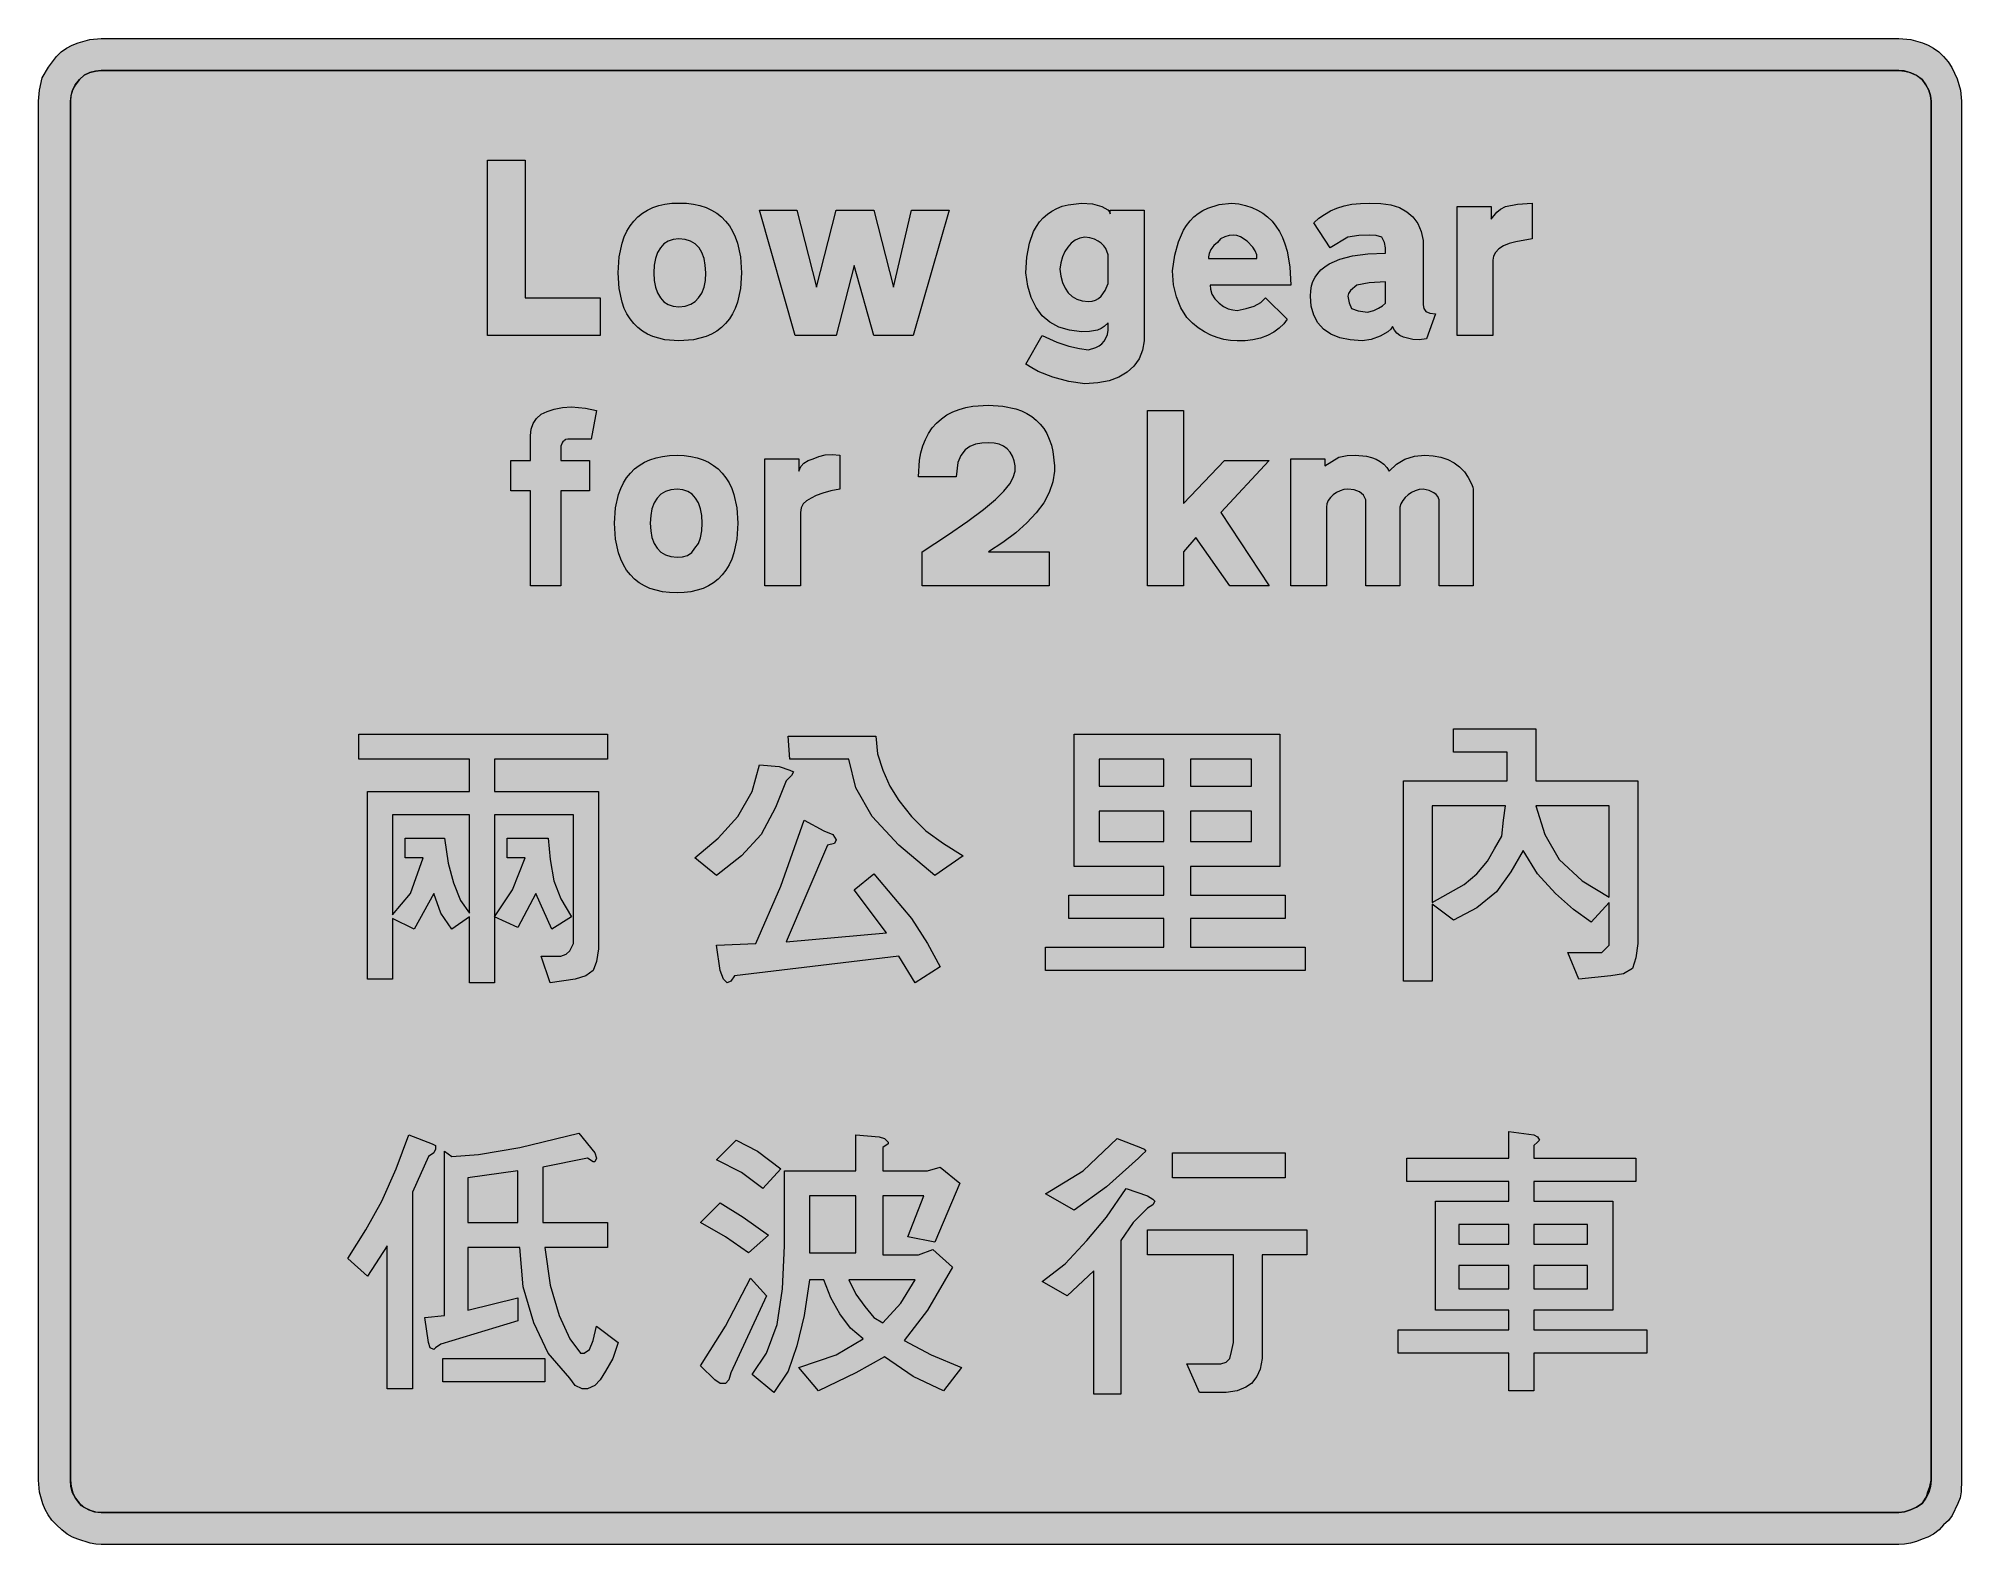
# Model space of a CAD drawing. Header units: metres. Extents: x 123 to 445, y 10 to 263.
import ezdxf

# ---------------------------------------------------------------- set-up
doc = ezdxf.new("R2010")
doc.units = ezdxf.units.M
doc.layers.add('FILL_BLACK_000000', color=7, linetype='Continuous', true_color=0x000000)
doc.layers.add('FILL_WHITE_FFFFFF', color=7, linetype='Continuous', true_color=0xffffff)

msp = doc.modelspace()

# ---------------------------------------------------------------- hatches: boundary and pattern name
at = {"layer": 'FILL_BLACK_000000', "true_color": 0x000000}
h = msp.add_hatch(color=7, dxfattribs=at)
h.dxf.hatch_style = 1
h.paths.add_polyline_path([(131.39, 10.72), (129.33, 11.4), (128.43, 11.73), (127.53, 12.26), (126.63, 12.96), (125.73, 13.8), (125, 14.61), (124.38, 15.48), (123.86, 16.38), (123.44, 17.32), (122.9, 19.28), (122.73, 21.3), (122.73, 252.6), (122.92, 254.44), (123.33, 256.5), (124.42, 258.3), (125.73, 260.1), (126.56, 260.83), (127.45, 261.45), (128.39, 261.97), (129.37, 262.39), (131.34, 262.93), (133.23, 263.1), (434.73, 263.1), (436.75, 262.93), (438.71, 262.39), (439.65, 261.97), (440.55, 261.45), (441.42, 260.83), (442.23, 260.1), (442.96, 259.19), (443.58, 258.25), (444.52, 256.35), (445.06, 254.45), (445.23, 252.6), (445.23, 21.3), (445.16, 19.35), (444.98, 18.35), (444.63, 17.4), (443.66, 15.37), (443.03, 14.53), (442.23, 13.8), (441.46, 12.96), (440.54, 12.26), (439.57, 11.73), (438.63, 11.4), (437.68, 11.01), (436.68, 10.72), (435.68, 10.56), (434.73, 10.5), (133.23, 10.5), (132.33, 10.56), (131.39, 10.72)])
h.paths.add_polyline_path([(435.68, 16.01), (436.68, 16.31), (437.68, 16.79), (438.63, 17.4), (439.19, 18.3), (439.43, 18.75), (439.53, 19.2), (439.94, 20.25), (440.13, 21.3), (440.13, 252.6), (440.02, 253.5), (439.72, 254.4), (439.24, 255.3), (438.63, 256.2), (437.69, 256.91), (436.53, 257.4), (435.63, 257.66), (434.73, 257.7), (133.23, 257.7), (132.29, 257.63), (131.32, 257.4), (130.4, 256.94), (129.63, 256.2), (128.92, 255.3), (128.43, 254.4), (128.17, 253.5), (128.13, 252.6), (128.13, 21.3), (128.23, 20.21), (128.51, 19.19), (128.95, 18.27), (129.56, 17.47), (130.3, 16.82), (131.17, 16.32), (132.15, 16.01), (133.23, 15.9), (434.73, 15.9), (435.68, 16.01)], flags=16)
h = msp.add_hatch(color=7, dxfattribs=at)
h.dxf.hatch_style = 1
h.paths.add_polyline_path([(204.33, 219.6), (216.93, 219.6), (216.93, 213.3), (198.03, 213.3), (198.03, 242.7), (204.33, 242.7), (204.33, 219.6)])
h = msp.add_hatch(color=7, dxfattribs=at)
h.dxf.hatch_style = 1
h.paths.add_polyline_path([(239.96, 218.85), (239.58, 217.83), (239.13, 216.9), (238.59, 216.05), (237.97, 215.29), (237.27, 214.61), (236.48, 214.03), (235.62, 213.53), (234.68, 213.13), (233.66, 212.81), (232.56, 212.58), (230.13, 212.4), (227.8, 212.58), (226.74, 212.81), (225.75, 213.13), (224.84, 213.53), (224, 214.03), (223.24, 214.61), (222.56, 215.29), (221.95, 216.05), (221.42, 216.9), (220.97, 217.83), (220.6, 218.85), (220.1, 221.16), (219.93, 223.8), (220.1, 226.46), (220.6, 228.79), (220.97, 229.84), (221.42, 230.8), (221.95, 231.67), (222.56, 232.46), (223.24, 233.16), (224, 233.78), (224.84, 234.3), (225.75, 234.73), (226.74, 235.06), (227.8, 235.3), (228.93, 235.45), (230.13, 235.5), (231.39, 235.45), (232.56, 235.3), (233.66, 235.06), (234.68, 234.73), (235.62, 234.3), (236.48, 233.78), (237.27, 233.16), (237.97, 232.46), (238.59, 231.67), (239.13, 230.8), (239.58, 229.84), (239.96, 228.79), (240.46, 226.46), (240.63, 223.8), (240.46, 221.16), (239.96, 218.85)])
h.paths.add_polyline_path([(234.35, 226.21), (234, 227.19), (233.51, 228), (232.87, 228.65), (232.1, 229.12), (231.18, 229.4), (230.13, 229.5), (229.17, 229.4), (228.33, 229.12), (227.61, 228.65), (227.02, 228), (226.55, 227.19), (226.21, 226.21), (226, 225.08), (225.93, 223.8), (226, 222.52), (226.21, 221.39), (226.55, 220.41), (227.02, 219.6), (227.61, 218.95), (228.33, 218.48), (229.17, 218.2), (230.13, 218.1), (231.19, 218.21), (232.12, 218.51), (232.87, 218.99), (233.43, 219.6), (234, 220.38), (234.37, 221.36), (234.57, 222.51), (234.63, 223.8), (234.56, 225.08), (234.35, 226.21)], flags=16)
h = msp.add_hatch(color=7, dxfattribs=at)
h.dxf.hatch_style = 1
h.paths.add_polyline_path([(307.3, 209.38), (306.45, 208.14), (305.32, 207.11), (303.92, 206.29), (302.27, 205.69), (300.37, 205.32), (298.23, 205.2), (295.5, 205.59), (292.83, 206.29), (290.38, 207.27), (289.3, 207.85), (288.33, 208.5), (291.03, 213.3), (293.51, 212.17), (295.53, 211.5), (297.29, 211.09), (298.83, 210.9), (300.06, 211.25), (300.59, 211.52), (301.04, 211.87), (301.43, 212.31), (301.74, 212.84), (301.98, 213.47), (302.13, 214.2), (302.13, 215.4), (301.46, 214.8), (300.95, 214.47), (300.33, 214.2), (298.98, 213.94), (297.63, 213.9), (295.62, 214.15), (293.86, 214.69), (292.34, 215.5), (291.07, 216.6), (290.03, 217.98), (289.23, 219.64), (288.67, 221.58), (288.33, 223.8), (288.47, 226.44), (288.9, 228.75), (289.61, 230.72), (290.08, 231.58), (290.62, 232.35), (291.23, 233.04), (291.92, 233.64), (292.68, 234.16), (293.52, 234.6), (294.43, 234.95), (295.42, 235.22), (297.63, 235.5), (299.52, 235.35), (301.04, 234.94), (302.06, 234.36), (302.33, 234.04), (302.43, 233.7), (302.43, 234.3), (308.13, 234.3), (308.13, 212.4), (307.86, 210.8), (307.3, 209.38)])
h.paths.add_polyline_path([(301.4, 228.33), (300.97, 228.75), (300.44, 229.11), (299.81, 229.42), (299.07, 229.65), (298.23, 229.8), (297.37, 229.6), (296.6, 229.25), (295.93, 228.75), (295.34, 228.11), (294.86, 227.35), (294.48, 226.47), (294.2, 225.48), (294.03, 224.4), (294.2, 223.22), (294.48, 222.16), (294.89, 221.24), (295.42, 220.46), (296.07, 219.84), (296.86, 219.38), (297.77, 219.1), (298.83, 219), (299.45, 219.06), (299.99, 219.22), (300.48, 219.51), (300.93, 219.9), (301.64, 220.84), (302.13, 222), (302.13, 226.8), (301.73, 227.86), (301.4, 228.33)], flags=16)
h = msp.add_hatch(color=7, dxfattribs=at)
h.dxf.hatch_style = 1
h.paths.add_polyline_path([(319.27, 221.06), (319.53, 220.2), (320.02, 219.45), (320.73, 218.7), (321.45, 218.13), (322.23, 217.76), (323.01, 217.56), (323.73, 217.5), (325.24, 217.79), (326.58, 218.21), (327.7, 218.81), (328.53, 219.6), (332.13, 216), (331.57, 215.23), (330.82, 214.51), (329.89, 213.86), (328.83, 213.3), (327.65, 212.85), (326.39, 212.54), (325.08, 212.38), (323.73, 212.4), (322.61, 212.46), (321.49, 212.63), (320.39, 212.92), (319.31, 213.34), (318.25, 213.88), (317.23, 214.55), (316.26, 215.36), (315.33, 216.3), (314.32, 217.94), (313.57, 219.75), (313.09, 221.78), (312.93, 224.1), (313.28, 226.73), (313.89, 229), (314.74, 230.92), (315.27, 231.75), (315.85, 232.5), (316.51, 233.16), (317.22, 233.74), (318, 234.23), (318.84, 234.65), (320.71, 235.23), (322.83, 235.5), (324.03, 235.34), (325.15, 235.09), (326.19, 234.75), (327.16, 234.31), (328.05, 233.79), (328.86, 233.16), (329.6, 232.45), (330.26, 231.64), (330.84, 230.73), (331.34, 229.73), (331.76, 228.63), (332.11, 227.44), (332.58, 224.77), (332.73, 221.7), (319.23, 221.7), (319.27, 221.06)])
h.paths.add_polyline_path([(327.03, 226.8), (326.75, 227.46), (326.38, 228.07), (325.42, 229.12), (324.29, 229.84), (323.7, 230.03), (323.13, 230.1), (322.41, 230.04), (321.67, 229.84), (320.98, 229.47), (320.43, 228.9), (319.82, 228.36), (319.34, 227.7), (319.04, 227.04), (318.93, 226.5), (318.93, 226.2), (327.03, 226.2), (327.03, 226.8)], flags=16)
h = msp.add_hatch(color=7, dxfattribs=at)
h.dxf.hatch_style = 1
h.paths.add_polyline_path([(354.29, 212.58), (353.24, 212.62), (351.63, 213), (351.01, 213.28), (350.51, 213.67), (350.11, 214.18), (349.83, 214.8), (349.51, 214.35), (349.03, 213.92), (347.73, 213.15), (346.2, 212.61), (344.73, 212.4), (342.72, 212.53), (340.97, 212.9), (339.47, 213.51), (338.24, 214.35), (337.28, 215.42), (336.59, 216.7), (336.17, 218.2), (336.03, 219.9), (336.08, 220.77), (336.23, 221.59), (336.47, 222.35), (336.82, 223.05), (337.26, 223.7), (337.8, 224.29), (338.44, 224.82), (339.18, 225.3), (340.95, 226.09), (343.12, 226.65), (345.68, 226.99), (348.63, 227.1), (348.63, 228), (348.44, 228.9), (348.03, 229.8), (347.09, 230.06), (345.93, 230.1), (344.13, 230.06), (342.33, 229.8), (339.33, 228), (336.63, 232.2), (337.46, 232.94), (338.38, 233.6), (339.39, 234.17), (340.49, 234.64), (341.7, 235.01), (343, 235.28), (344.41, 235.44), (345.93, 235.5), (347.84, 235.43), (349.53, 235.2), (350.99, 234.74), (352.23, 234), (353.24, 233.17), (354.03, 232.05), (354.59, 230.71), (354.93, 229.2), (354.93, 218.4), (355.05, 217.79), (355.42, 217.31), (356.07, 217.01), (357.03, 216.9), (355.53, 212.7), (354.29, 212.58)])
h.paths.add_polyline_path([(342.93, 217.8), (344.06, 217.39), (345.63, 217.2), (346.65, 217.48), (347.47, 217.84), (348.12, 218.25), (348.63, 218.7), (348.63, 222.3), (345.89, 222.11), (343.83, 221.7), (342.74, 220.8), (342.44, 220.35), (342.33, 219.9), (342.52, 218.74), (342.93, 217.8)], flags=16)
h = msp.add_hatch(color=7, dxfattribs=at)
h.dxf.hatch_style = 1
h.paths.add_polyline_path([(360.63, 234.9), (366.33, 234.9), (366.33, 232.8), (367.31, 233.96), (367.93, 234.45), (368.73, 234.9), (370.76, 235.31), (373.23, 235.5), (373.23, 229.5), (370.49, 229.01), (369.39, 228.7), (368.43, 228.3), (367.64, 227.8), (367.08, 227.21), (366.74, 226.57), (366.63, 225.9), (366.63, 213.3), (360.63, 213.3), (360.63, 234.9)])
h = msp.add_hatch(color=7, dxfattribs=at)
h.dxf.hatch_style = 1
h.paths.add_polyline_path([(262.83, 213.3), (259.53, 225), (256.53, 213.3), (249.63, 213.3), (243.63, 234.3), (249.93, 234.3), (253.23, 221.4), (256.53, 234.3), (259.53, 234.3), (262.83, 234.3), (266.13, 221.4), (269.13, 234.3), (275.43, 234.3), (269.43, 213.3), (262.83, 213.3)])
h = msp.add_hatch(color=7, dxfattribs=at)
h.dxf.hatch_style = 1
h.paths.add_polyline_path([(205.23, 171.3), (205.23, 187.2), (201.93, 187.2), (201.93, 192.3), (205.23, 192.3), (205.23, 196.5), (205.34, 197.57), (205.68, 198.52), (206.24, 199.37), (207.03, 200.1), (208.04, 200.54), (209.24, 200.92), (210.62, 201.2), (212.13, 201.3), (214.46, 201.11), (216.33, 200.7), (215.43, 195.9), (213.33, 195.9), (211.53, 195.9), (211.12, 195.86), (210.98, 195.77), (210.93, 195.6), (210.75, 195.54), (210.63, 195.37), (210.33, 194.7), (210.33, 192.3), (215.13, 192.3), (215.13, 187.2), (210.33, 187.2), (210.33, 171.3), (205.23, 171.3)])
h = msp.add_hatch(color=7, dxfattribs=at)
h.dxf.hatch_style = 1
h.paths.add_polyline_path([(292.23, 177), (292.23, 171.3), (270.93, 171.3), (270.93, 177), (275.19, 179.79), (278.6, 182.15), (281.24, 184.12), (283.23, 185.77), (284.65, 187.18), (285.61, 188.39), (286.2, 189.48), (286.53, 190.5), (286.53, 191.4), (286.36, 192.26), (286.08, 193.02), (285.69, 193.69), (285.18, 194.25), (284.56, 194.7), (283.83, 195.03), (282.99, 195.23), (282.03, 195.3), (280.91, 195.24), (279.86, 195.04), (278.91, 194.67), (278.13, 194.1), (277.42, 193.16), (276.93, 192), (276.63, 189.6), (270.33, 189.6), (270.5, 192.36), (270.73, 193.61), (271.04, 194.77), (271.46, 195.86), (271.98, 196.86), (272.6, 197.77), (273.33, 198.6), (274.16, 199.33), (275.07, 199.95), (276.06, 200.47), (277.12, 200.89), (278.25, 201.2), (279.45, 201.43), (282.03, 201.6), (284.48, 201.44), (286.63, 200.98), (287.6, 200.62), (288.5, 200.19), (289.31, 199.68), (290.06, 199.09), (290.72, 198.41), (291.31, 197.66), (291.81, 196.82), (292.24, 195.9), (292.59, 194.9), (292.85, 193.82), (293.13, 191.4), (293.13, 190.8), (293.13, 190.5), (292.85, 188.71), (292.24, 186.96), (291.31, 185.23), (290.06, 183.52), (288.5, 181.85), (286.63, 180.21), (284.48, 178.59), (282.03, 177), (292.23, 177)])
h = msp.add_hatch(color=7, dxfattribs=at)
h.dxf.hatch_style = 1
h.paths.add_polyline_path([(308.73, 200.7), (314.73, 200.7), (314.73, 185.1), (321.63, 192.3), (329.13, 192.3), (321.03, 183.6), (329.13, 171.3), (322.53, 171.3), (316.83, 179.4), (314.73, 177), (314.73, 171.3), (308.73, 171.3), (308.73, 200.7)])
h = msp.add_hatch(color=7, dxfattribs=at)
h.dxf.hatch_style = 1
h.paths.add_polyline_path([(239.36, 176.81), (238.99, 175.76), (238.54, 174.8), (238.01, 173.93), (237.41, 173.14), (236.72, 172.44), (235.96, 171.82), (235.12, 171.3), (234.21, 170.87), (233.22, 170.54), (232.16, 170.3), (231.03, 170.15), (229.83, 170.1), (228.57, 170.15), (227.4, 170.3), (226.3, 170.54), (225.28, 170.87), (224.34, 171.3), (223.48, 171.82), (222.69, 172.44), (221.99, 173.14), (221.37, 173.93), (220.83, 174.8), (220.38, 175.76), (220, 176.81), (219.5, 179.14), (219.33, 181.8), (219.5, 184.36), (220, 186.62), (220.38, 187.63), (220.83, 188.57), (221.37, 189.43), (221.99, 190.2), (222.69, 190.89), (223.48, 191.49), (224.34, 192.01), (225.28, 192.43), (226.3, 192.76), (227.4, 193.01), (228.57, 193.15), (229.83, 193.2), (231.03, 193.15), (232.16, 193.01), (233.22, 192.76), (234.21, 192.43), (235.12, 192.01), (235.96, 191.49), (236.72, 190.89), (237.41, 190.2), (238.01, 189.43), (238.54, 188.57), (238.99, 187.63), (239.36, 186.62), (239.86, 184.36), (240.03, 181.8), (239.86, 179.14), (239.36, 176.81)])
h.paths.add_polyline_path([(233.75, 184.21), (233.41, 185.19), (232.94, 186), (232.35, 186.65), (231.63, 187.12), (230.79, 187.4), (229.83, 187.5), (228.78, 187.4), (227.86, 187.12), (227.09, 186.65), (226.46, 186), (225.96, 185.19), (225.61, 184.21), (225.4, 183.08), (225.33, 181.8), (225.4, 180.52), (225.61, 179.39), (225.96, 178.41), (226.46, 177.6), (227.09, 176.95), (227.86, 176.48), (228.78, 176.2), (229.83, 176.1), (230.72, 176.17), (231.55, 176.4), (232.28, 176.86), (232.83, 177.6), (233.4, 178.38), (233.77, 179.36), (233.97, 180.51), (234.03, 181.8), (233.96, 183.08), (233.75, 184.21)], flags=16)
h = msp.add_hatch(color=7, dxfattribs=at)
h.dxf.hatch_style = 1
h.paths.add_polyline_path([(244.53, 192.6), (250.23, 192.6), (250.23, 190.5), (250.56, 191.29), (251.09, 191.89), (251.79, 192.31), (252.63, 192.6), (253.59, 192.99), (254.66, 193.24), (255.84, 193.32), (257.13, 193.2), (257.13, 187.5), (255.62, 187.22), (254.28, 186.86), (253.16, 186.45), (252.33, 186), (251.54, 185.54), (250.98, 185.02), (250.64, 184.4), (250.53, 183.6), (250.53, 171.3), (244.53, 171.3), (244.53, 192.6)])
h = msp.add_hatch(color=7, dxfattribs=at)
h.dxf.hatch_style = 1
h.paths.add_polyline_path([(354.26, 187.43), (353.6, 187.24), (352.98, 186.95), (352.42, 186.56), (351.92, 186.11), (351.51, 185.6), (351.21, 185.06), (351.03, 184.5), (351.03, 171.3), (345.33, 171.3), (345.33, 185.7), (344.95, 186.49), (344.28, 187.05), (343.39, 187.39), (342.33, 187.5), (341.66, 187.43), (341.01, 187.24), (340.4, 186.95), (339.86, 186.56), (339.39, 186.11), (339.04, 185.6), (338.81, 185.06), (338.73, 184.5), (338.73, 171.3), (332.73, 171.3), (332.73, 192.6), (338.43, 192.6), (338.43, 191.4), (340.83, 192.9), (342.18, 193.16), (343.53, 193.2), (345.43, 193.03), (346.28, 192.82), (347.06, 192.52), (347.74, 192.15), (348.34, 191.68), (348.84, 191.13), (349.23, 190.5), (350.46, 191.68), (351.89, 192.52), (353.49, 193.03), (355.23, 193.2), (356.64, 193.12), (357.93, 192.87), (359.1, 192.47), (360.14, 191.92), (361.06, 191.24), (361.85, 190.42), (362.51, 189.47), (363.03, 188.4), (363.29, 187.84), (363.33, 187.5), (363.33, 186.6), (363.33, 171.3), (357.63, 171.3), (357.63, 185.7), (357.41, 186.3), (357.12, 186.63), (356.73, 186.9), (355.94, 187.31), (354.93, 187.5), (354.26, 187.43)])
h = msp.add_hatch(color=7, dxfattribs=at)
h.dxf.hatch_style = 1
h.paths.add_polyline_path([(218.13, 142.2), (199.23, 142.2), (199.23, 136.8), (216.63, 136.8), (216.63, 110.4), (216.33, 108.3), (215.73, 106.8), (214.53, 105.9), (212.73, 105.3), (208.53, 104.7), (207.03, 109.2), (210.33, 109.2), (211.23, 109.5), (211.83, 110.1), (212.43, 111.3), (212.43, 112.8), (212.43, 132.9), (199.23, 132.9), (199.23, 104.7), (195.03, 104.7), (195.03, 115.8), (192.03, 113.7), (190.23, 116.4), (189.03, 119.7), (185.73, 113.7), (182.13, 115.5), (182.13, 105.3), (177.93, 105.3), (177.93, 136.8), (195.03, 136.8), (195.03, 142.2), (176.43, 142.2), (176.43, 146.4), (218.13, 146.4), (218.13, 142.2)])
h.paths.add_polyline_path([(187.23, 125.7), (184.23, 125.7), (184.23, 129), (190.83, 129), (191.43, 124.8), (192.33, 121.5), (193.53, 118.5), (195.03, 116.4), (195.03, 132.9), (182.13, 132.9), (182.13, 116.1), (185.13, 119.7), (187.23, 125.7)], flags=16)
h = msp.add_hatch(color=7, dxfattribs=at)
h.dxf.hatch_style = 1
h.paths.add_polyline_path([(263.13, 146.1), (263.43, 143.1), (264.33, 140.4), (265.53, 137.7), (267.03, 135.3), (269.13, 132.6), (271.53, 130.2), (274.53, 128.1), (277.83, 126), (273.03, 122.7), (267.03, 127.8), (262.53, 132.6), (259.83, 137.4), (258.63, 142.2), (248.73, 142.2), (248.43, 146.1), (263.13, 146.1)])
h = msp.add_hatch(color=7, dxfattribs=at)
h.dxf.hatch_style = 1
h.paths.add_polyline_path([(331.83, 119.4), (331.83, 115.5), (315.93, 115.5), (315.93, 110.7), (335.13, 110.7), (335.13, 106.8), (291.63, 106.8), (291.63, 110.7), (311.43, 110.7), (311.43, 115.5), (295.53, 115.5), (295.53, 119.4), (311.43, 119.4), (311.43, 124.2), (296.43, 124.2), (296.43, 146.4), (330.93, 146.4), (330.93, 124.2), (315.93, 124.2), (315.93, 119.4), (331.83, 119.4)])
h.paths.add_polyline_path([(326.13, 137.7), (326.13, 142.2), (315.93, 142.2), (315.93, 137.7), (326.13, 137.7)], flags=16)
h.paths.add_polyline_path([(300.63, 137.7), (311.43, 137.7), (311.43, 142.2), (300.63, 142.2), (300.63, 137.7)], flags=16)
h.paths.add_polyline_path([(315.93, 133.5), (315.93, 128.4), (326.13, 128.4), (326.13, 133.5), (315.93, 133.5)], flags=16)
h.paths.add_polyline_path([(311.43, 133.5), (300.63, 133.5), (300.63, 128.4), (311.43, 128.4), (311.43, 133.5)], flags=16)
h = msp.add_hatch(color=7, dxfattribs=at)
h.dxf.hatch_style = 1
h.paths.add_polyline_path([(390.93, 138.6), (390.93, 111.3), (390.63, 108.9), (390.03, 107.1), (388.53, 106.2), (386.43, 105.9), (381.03, 105.3), (379.23, 109.8), (383.73, 109.8), (384.93, 109.8), (385.53, 110.4), (386.13, 111), (386.13, 112.2), (386.13, 118.2), (383.13, 114.9), (380.13, 117), (377.13, 119.7), (374.13, 123), (371.73, 126.9), (369.63, 123.3), (367.23, 120), (363.93, 117.3), (360.03, 115.2), (356.43, 117.9), (356.43, 105), (351.63, 105), (351.63, 138.6), (369.03, 138.6), (369.03, 143.4), (360.03, 143.4), (360.03, 147.3), (373.83, 147.3), (373.83, 138.6), (390.93, 138.6)])
h.paths.add_polyline_path([(381.63, 121.8), (386.13, 119.1), (386.13, 134.4), (373.83, 134.4), (375.33, 129.6), (377.73, 125.4), (381.63, 121.8)], flags=16)
h.paths.add_polyline_path([(359.13, 119.7), (361.83, 121.2), (363.93, 123), (365.73, 125.1), (366.93, 127.2), (368.13, 129.3), (368.43, 132), (368.73, 134.4), (356.43, 134.4), (356.43, 118.2), (359.13, 119.7)], flags=16)
h = msp.add_hatch(color=7, dxfattribs=at)
h.dxf.hatch_style = 1
h.paths.add_polyline_path([(248.73, 140.4), (249.33, 140.1), (249.03, 139.5), (248.13, 138.6), (246.33, 134.1), (243.93, 129.6), (240.63, 126), (236.43, 122.7), (232.83, 125.7), (236.73, 129), (240.03, 132.6), (242.43, 136.8), (243.63, 141.3), (246.93, 141), (248.73, 140.4)])
h = msp.add_hatch(color=7, dxfattribs=at)
h.dxf.hatch_style = 1
h.paths.add_polyline_path([(208.23, 129), (208.53, 125.4), (209.13, 121.8), (210.33, 118.8), (212.13, 115.8), (208.83, 113.7), (206.13, 119.7), (203.13, 114), (199.23, 115.8), (202.23, 120.3), (204.33, 125.7), (201.33, 125.7), (201.33, 129), (208.23, 129)])
h = msp.add_hatch(color=7, dxfattribs=at)
h.dxf.hatch_style = 1
h.paths.add_polyline_path([(255.93, 129.6), (256.53, 128.7), (256.23, 128.1), (255.03, 127.8), (248.13, 111.6), (264.93, 113.1), (259.53, 120.3), (262.83, 123), (266.13, 119.1), (269.13, 115.5), (271.83, 111.3), (273.93, 107.4), (269.73, 104.7), (267.03, 109.2), (239.43, 105.9), (238.83, 105), (238.23, 104.7), (237.63, 105.3), (237.03, 106.8), (236.43, 111), (243.03, 111.3), (247.23, 120.9), (251.13, 132), (254.43, 130.2), (255.93, 129.6)])
h = msp.add_hatch(color=7, dxfattribs=at)
h.dxf.hatch_style = 1
h.paths.add_polyline_path([(177.63, 63.3), (180.33, 68.1), (182.73, 73.5), (184.83, 79.2), (188.73, 77.7), (189.33, 77.4), (189.33, 76.8), (189.03, 76.2), (188.13, 75.6), (185.43, 69.6), (185.43, 36.6), (181.23, 36.6), (181.23, 60.6), (177.93, 55.5), (174.63, 58.5), (177.63, 63.3)])
h = msp.add_hatch(color=7, dxfattribs=at)
h.dxf.hatch_style = 1
h.paths.add_polyline_path([(192.03, 75.6), (196.53, 75.9), (203.43, 77.1), (213.33, 79.5), (216.03, 76.2), (216.33, 75.3), (216.03, 74.7), (215.73, 74.7), (214.83, 75.3), (207.33, 73.8), (207.33, 64.5), (218.13, 64.5), (218.13, 60.3), (207.63, 60.3), (208.53, 54), (210.03, 48.9), (211.83, 45), (213.63, 42.6), (214.23, 42.6), (215.13, 43.2), (215.73, 44.7), (216.33, 47.1), (219.93, 44.4), (219.03, 41.7), (217.83, 39.6), (216.93, 38.1), (216.03, 37.2), (214.83, 36.6), (213.93, 36.6), (212.73, 37.2), (211.83, 38.4), (208.23, 42.6), (205.83, 47.7), (204.03, 53.7), (203.43, 60.3), (194.73, 60.3), (194.73, 49.8), (203.13, 51.9), (203.13, 48), (190.23, 44.1), (189.33, 43.5), (189.03, 43.2), (188.43, 43.5), (188.13, 44.4), (187.53, 48.6), (190.83, 48.9), (190.83, 76.5), (192.03, 75.6)])
h.paths.add_polyline_path([(203.13, 73.2), (194.73, 72), (194.73, 64.5), (203.13, 64.5), (203.13, 73.2)], flags=16)
h = msp.add_hatch(color=7, dxfattribs=at)
h.dxf.hatch_style = 1
h.paths.add_polyline_path([(243.33, 76.5), (247.23, 73.5), (244.23, 70.2), (240.63, 72.9), (236.43, 75), (239.73, 78.3), (243.33, 76.5)])
h = msp.add_hatch(color=7, dxfattribs=at)
h.dxf.hatch_style = 1
h.paths.add_polyline_path([(263.73, 78.9), (264.63, 78.6), (265.23, 78), (265.23, 77.7), (264.33, 77.1), (264.33, 73.2), (271.83, 73.2), (273.93, 73.8), (277.23, 71.1), (273.03, 61.2), (268.53, 62.1), (271.23, 69), (264.33, 69), (264.33, 59.1), (270.33, 59.1), (272.73, 60), (276.03, 57), (271.83, 49.8), (267.93, 44.7), (272.43, 42.3), (277.53, 40.2), (274.53, 36.3), (269.43, 38.7), (264.63, 42), (259.83, 39.3), (253.53, 36.3), (250.23, 40.2), (256.53, 42.3), (261.03, 45), (258.93, 46.8), (257.13, 49.2), (255.63, 51.9), (254.43, 54.9), (252.03, 54.9), (251.13, 48.9), (249.93, 43.8), (248.43, 39.6), (246.03, 36), (242.43, 39), (244.83, 42.6), (246.63, 47.4), (247.53, 53.4), (247.83, 60.6), (247.83, 73.2), (259.83, 73.2), (259.83, 79.2), (263.73, 78.9)])
h.paths.add_polyline_path([(262.83, 48.6), (264.33, 47.7), (267.33, 51), (269.73, 54.9), (258.63, 54.9), (259.83, 52.5), (261.33, 50.4), (262.83, 48.6)], flags=16)
h.paths.add_polyline_path([(259.83, 69), (252.03, 69), (252.03, 59.4), (259.83, 59.4), (259.83, 69)], flags=16)
h = msp.add_hatch(color=7, dxfattribs=at)
h.dxf.hatch_style = 1
h.paths.add_polyline_path([(297.93, 73.2), (303.63, 78.6), (307.53, 77.1), (308.13, 76.8), (308.43, 76.5), (307.83, 75.9), (307.23, 75.3), (301.83, 70.5), (296.43, 66.6), (291.63, 69.3), (297.93, 73.2)])
h = msp.add_hatch(color=7, dxfattribs=at)
h.dxf.hatch_style = 1
h.paths.add_polyline_path([(374.43, 78.3), (374.13, 78), (373.53, 77.4), (373.53, 75.3), (390.63, 75.3), (390.63, 71.4), (373.53, 71.4), (373.53, 68.1), (386.73, 68.1), (386.73, 49.8), (373.53, 49.8), (373.53, 46.5), (392.43, 46.5), (392.43, 42.6), (373.53, 42.6), (373.53, 36.3), (369.33, 36.3), (369.33, 42.6), (350.73, 42.6), (350.73, 46.5), (369.33, 46.5), (369.33, 49.8), (357.03, 49.8), (357.03, 68.1), (369.33, 68.1), (369.33, 71.4), (352.23, 71.4), (352.23, 75.3), (369.33, 75.3), (369.33, 79.8), (373.53, 79.2), (374.13, 78.9), (374.43, 78.3)])
h.paths.add_polyline_path([(369.33, 60.9), (369.33, 64.2), (360.93, 64.2), (360.93, 60.9), (369.33, 60.9)], flags=16)
h.paths.add_polyline_path([(360.93, 53.4), (369.33, 53.4), (369.33, 57.3), (360.93, 57.3), (360.93, 53.4)], flags=16)
h.paths.add_polyline_path([(373.53, 64.2), (373.53, 60.9), (382.53, 60.9), (382.53, 64.2), (373.53, 64.2)], flags=16)
h.paths.add_polyline_path([(382.53, 57.3), (373.53, 57.3), (373.53, 53.4), (382.53, 53.4), (382.53, 57.3)], flags=16)
h = msp.add_hatch(color=7, dxfattribs=at)
h.dxf.hatch_style = 1
h.paths.add_polyline_path([(331.83, 76.2), (331.83, 72), (312.93, 72), (312.93, 76.2), (331.83, 76.2)])
h = msp.add_hatch(color=7, dxfattribs=at)
h.dxf.hatch_style = 1
h.paths.add_polyline_path([(240.93, 65.4), (245.13, 62.4), (241.83, 59.4), (237.93, 62.1), (233.73, 64.5), (237.03, 67.8), (240.93, 65.4)])
h = msp.add_hatch(color=7, dxfattribs=at)
h.dxf.hatch_style = 1
h.paths.add_polyline_path([(294.93, 57.6), (298.53, 61.5), (301.83, 65.4), (305.13, 70.2), (308.73, 69), (309.63, 68.4), (309.93, 68.1), (309.63, 67.5), (308.73, 66.9), (306.33, 64.5), (304.23, 61.5), (304.23, 35.7), (299.73, 35.7), (299.73, 56.4), (295.23, 52.2), (291.03, 54.6), (294.93, 57.6)])
h = msp.add_hatch(color=7, dxfattribs=at)
h.dxf.hatch_style = 1
h.paths.add_polyline_path([(308.73, 59.1), (308.73, 63.3), (335.43, 63.3), (335.43, 59.1), (327.93, 59.1), (327.93, 43.5), (327.93, 41.7), (327.63, 39.9), (327.03, 38.7), (326.13, 37.5), (325.23, 36.9), (323.73, 36.3), (321.93, 36), (319.83, 36), (317.43, 36), (315.33, 40.8), (321.03, 40.8), (321.93, 41.1), (322.53, 41.7), (322.83, 42.9), (323.13, 44.4), (323.13, 59.1), (308.73, 59.1)])
h = msp.add_hatch(color=7, dxfattribs=at)
h.dxf.hatch_style = 1
h.paths.add_polyline_path([(238.83, 39.3), (238.53, 38.1), (237.93, 37.5), (237.03, 37.5), (236.13, 38.1), (233.73, 40.5), (237.93, 47.1), (242.13, 55.2), (244.83, 52.2), (238.83, 39.3)])
h = msp.add_hatch(color=7, dxfattribs=at)
h.dxf.hatch_style = 1
h.paths.add_polyline_path([(207.63, 41.7), (207.63, 37.8), (190.53, 37.8), (190.53, 41.7), (207.63, 41.7)])
at = {"layer": 'FILL_WHITE_FFFFFF', "true_color": 0xffffff}
h = msp.add_hatch(color=7, dxfattribs=at)
h.dxf.hatch_style = 1
h.paths.add_polyline_path([(434.73, 257.7), (435.68, 257.63), (436.68, 257.4), (437.68, 256.94), (438.63, 256.2), (439.24, 255.3), (439.72, 254.4), (440.02, 253.5), (440.13, 252.6), (440.13, 21.3), (440.02, 20.23), (439.72, 19.24), (439.24, 18.3), (438.63, 17.4), (437.68, 16.79), (436.68, 16.31), (435.68, 16.01), (434.73, 15.9), (133.23, 15.9), (132.33, 15.94), (131.43, 16.2), (130.42, 16.69), (129.95, 17), (129.63, 17.4), (128.92, 18.3), (128.43, 19.2), (128.17, 20.25), (128.13, 21.3), (128.13, 252.6), (128.2, 253.5), (128.43, 254.4), (128.89, 255.3), (129.63, 256.2), (130.4, 256.94), (131.32, 257.4), (132.29, 257.63), (133.23, 257.7), (434.73, 257.7)])

# ---------------------------------------------------------------- linework, layer by layer
at = {"layer": 'FILL_BLACK_000000', "lineweight": 0, "true_color": 0x000000}
for points in [[(131.39, 10.72), (129.33, 11.4), (128.43, 11.73), (127.53, 12.26), (126.63, 12.96), (125.73, 13.8), (125, 14.61), (124.38, 15.48), (123.86, 16.38), (123.44, 17.32), (122.9, 19.28), (122.73, 21.3), (122.73, 252.6), (122.92, 254.44), (123.33, 256.5), (124.42, 258.3), (125.73, 260.1), (126.56, 260.83), (127.45, 261.45), (128.39, 261.97), (129.37, 262.39), (131.34, 262.93), (133.23, 263.1), (434.73, 263.1), (436.75, 262.93), (438.71, 262.39), (439.65, 261.97), (440.55, 261.45), (441.42, 260.83), (442.23, 260.1), (442.96, 259.19), (443.58, 258.25), (444.52, 256.35), (445.06, 254.45), (445.23, 252.6), (445.23, 21.3), (445.16, 19.35), (444.98, 18.35), (444.63, 17.4), (443.66, 15.37), (443.03, 14.53), (442.23, 13.8), (441.46, 12.96), (440.54, 12.26), (439.57, 11.73), (438.63, 11.4), (437.68, 11.01), (436.68, 10.72), (435.68, 10.56), (434.73, 10.5), (133.23, 10.5), (132.33, 10.56)], [(435.68, 16.01), (436.68, 16.31), (437.68, 16.79), (438.63, 17.4), (439.19, 18.3), (439.43, 18.75), (439.53, 19.2), (439.94, 20.25), (440.13, 21.3), (440.13, 252.6), (440.02, 253.5), (439.72, 254.4), (439.24, 255.3), (438.63, 256.2), (437.69, 256.91), (436.53, 257.4), (435.63, 257.66), (434.73, 257.7), (133.23, 257.7), (132.29, 257.63), (131.32, 257.4), (130.4, 256.94), (129.63, 256.2), (128.92, 255.3), (128.43, 254.4), (128.17, 253.5), (128.13, 252.6), (128.13, 21.3), (128.23, 20.21), (128.51, 19.19), (128.95, 18.27), (129.56, 17.47), (130.3, 16.82), (131.17, 16.32), (132.15, 16.01), (133.23, 15.9), (434.73, 15.9)], [(204.33, 219.6), (216.93, 219.6), (216.93, 213.3), (198.03, 213.3), (198.03, 242.7), (204.33, 242.7)], [(239.96, 218.85), (239.58, 217.83), (239.13, 216.9), (238.59, 216.05), (237.97, 215.29), (237.27, 214.61), (236.48, 214.03), (235.62, 213.53), (234.68, 213.13), (233.66, 212.81), (232.56, 212.58), (230.13, 212.4), (227.8, 212.58), (226.74, 212.81), (225.75, 213.13), (224.84, 213.53), (224, 214.03), (223.24, 214.61), (222.56, 215.29), (221.95, 216.05), (221.42, 216.9), (220.97, 217.83), (220.6, 218.85), (220.1, 221.16), (219.93, 223.8), (220.1, 226.46), (220.6, 228.79), (220.97, 229.84), (221.42, 230.8), (221.95, 231.67), (222.56, 232.46), (223.24, 233.16), (224, 233.78), (224.84, 234.3), (225.75, 234.73), (226.74, 235.06), (227.8, 235.3), (228.93, 235.45), (230.13, 235.5), (231.39, 235.45), (232.56, 235.3), (233.66, 235.06), (234.68, 234.73), (235.62, 234.3), (236.48, 233.78), (237.27, 233.16), (237.97, 232.46), (238.59, 231.67), (239.13, 230.8), (239.58, 229.84), (239.96, 228.79), (240.46, 226.46), (240.63, 223.8), (240.46, 221.16)], [(307.3, 209.38), (306.45, 208.14), (305.32, 207.11), (303.92, 206.29), (302.27, 205.69), (300.37, 205.32), (298.23, 205.2), (295.5, 205.59), (292.83, 206.29), (290.38, 207.27), (289.3, 207.85), (288.33, 208.5), (291.03, 213.3), (293.51, 212.17), (295.53, 211.5), (297.29, 211.09), (298.83, 210.9), (300.06, 211.25), (300.59, 211.52), (301.04, 211.87), (301.43, 212.31), (301.74, 212.84), (301.98, 213.47), (302.13, 214.2), (302.13, 215.4), (301.46, 214.8), (300.95, 214.47), (300.33, 214.2), (298.98, 213.94), (297.63, 213.9), (295.62, 214.15), (293.86, 214.69), (292.34, 215.5), (291.07, 216.6), (290.03, 217.98), (289.23, 219.64), (288.67, 221.58), (288.33, 223.8), (288.47, 226.44), (288.9, 228.75), (289.61, 230.72), (290.08, 231.58), (290.62, 232.35), (291.23, 233.04), (291.92, 233.64), (292.68, 234.16), (293.52, 234.6), (294.43, 234.95), (295.42, 235.22), (297.63, 235.5), (299.52, 235.35), (301.04, 234.94), (302.06, 234.36), (302.33, 234.04), (302.43, 233.7), (302.43, 234.3), (308.13, 234.3), (308.13, 212.4), (307.86, 210.8)], [(319.27, 221.06), (319.53, 220.2), (320.02, 219.45), (320.73, 218.7), (321.45, 218.13), (322.23, 217.76), (323.01, 217.56), (323.73, 217.5), (325.24, 217.79), (326.58, 218.21), (327.7, 218.81), (328.53, 219.6), (332.13, 216), (331.57, 215.23), (330.82, 214.51), (329.89, 213.86), (328.83, 213.3), (327.65, 212.85), (326.39, 212.54), (325.08, 212.38), (323.73, 212.4), (322.61, 212.46), (321.49, 212.63), (320.39, 212.92), (319.31, 213.34), (318.25, 213.88), (317.23, 214.55), (316.26, 215.36), (315.33, 216.3), (314.32, 217.94), (313.57, 219.75), (313.09, 221.78), (312.93, 224.1), (313.28, 226.73), (313.89, 229), (314.74, 230.92), (315.27, 231.75), (315.85, 232.5), (316.51, 233.16), (317.22, 233.74), (318, 234.23), (318.84, 234.65), (320.71, 235.23), (322.83, 235.5), (324.03, 235.34), (325.15, 235.09), (326.19, 234.75), (327.16, 234.31), (328.05, 233.79), (328.86, 233.16), (329.6, 232.45), (330.26, 231.64), (330.84, 230.73), (331.34, 229.73), (331.76, 228.63), (332.11, 227.44), (332.58, 224.77), (332.73, 221.7), (319.23, 221.7)], [(354.29, 212.58), (353.24, 212.62), (351.63, 213), (351.01, 213.28), (350.51, 213.67), (350.11, 214.18), (349.83, 214.8), (349.51, 214.35), (349.03, 213.92), (347.73, 213.15), (346.2, 212.61), (344.73, 212.4), (342.72, 212.53), (340.97, 212.9), (339.47, 213.51), (338.24, 214.35), (337.28, 215.42), (336.59, 216.7), (336.17, 218.2), (336.03, 219.9), (336.08, 220.77), (336.23, 221.59), (336.47, 222.35), (336.82, 223.05), (337.26, 223.7), (337.8, 224.29), (338.44, 224.82), (339.18, 225.3), (340.95, 226.09), (343.12, 226.65), (345.68, 226.99), (348.63, 227.1), (348.63, 228), (348.44, 228.9), (348.03, 229.8), (347.09, 230.06), (345.93, 230.1), (344.13, 230.06), (342.33, 229.8), (339.33, 228), (336.63, 232.2), (337.46, 232.94), (338.38, 233.6), (339.39, 234.17), (340.49, 234.64), (341.7, 235.01), (343, 235.28), (344.41, 235.44), (345.93, 235.5), (347.84, 235.43), (349.53, 235.2), (350.99, 234.74), (352.23, 234), (353.24, 233.17), (354.03, 232.05), (354.59, 230.71), (354.93, 229.2), (354.93, 218.4), (355.05, 217.79), (355.42, 217.31), (356.07, 217.01), (357.03, 216.9), (355.53, 212.7)], [(360.63, 234.9), (366.33, 234.9), (366.33, 232.8), (367.31, 233.96), (367.93, 234.45), (368.73, 234.9), (370.76, 235.31), (373.23, 235.5), (373.23, 229.5), (370.49, 229.01), (369.39, 228.7), (368.43, 228.3), (367.64, 227.8), (367.08, 227.21), (366.74, 226.57), (366.63, 225.9), (366.63, 213.3), (360.63, 213.3)], [(262.83, 213.3), (259.53, 225), (256.53, 213.3), (249.63, 213.3), (243.63, 234.3), (249.93, 234.3), (253.23, 221.4), (256.53, 234.3), (259.53, 234.3), (262.83, 234.3), (266.13, 221.4), (269.13, 234.3), (275.43, 234.3), (269.43, 213.3)], [(234.35, 226.21), (234, 227.19), (233.51, 228), (232.87, 228.65), (232.1, 229.12), (231.18, 229.4), (230.13, 229.5), (229.17, 229.4), (228.33, 229.12), (227.61, 228.65), (227.02, 228), (226.55, 227.19), (226.21, 226.21), (226, 225.08), (225.93, 223.8), (226, 222.52), (226.21, 221.39), (226.55, 220.41), (227.02, 219.6), (227.61, 218.95), (228.33, 218.48), (229.17, 218.2), (230.13, 218.1), (231.19, 218.21), (232.12, 218.51), (232.87, 218.99), (233.43, 219.6), (234, 220.38), (234.37, 221.36), (234.57, 222.51), (234.63, 223.8), (234.56, 225.08)], [(301.4, 228.33), (300.97, 228.75), (300.44, 229.11), (299.81, 229.42), (299.07, 229.65), (298.23, 229.8), (297.37, 229.6), (296.6, 229.25), (295.93, 228.75), (295.34, 228.11), (294.86, 227.35), (294.48, 226.47), (294.2, 225.48), (294.03, 224.4), (294.2, 223.22), (294.48, 222.16), (294.89, 221.24), (295.42, 220.46), (296.07, 219.84), (296.86, 219.38), (297.77, 219.1), (298.83, 219), (299.45, 219.06), (299.99, 219.22), (300.48, 219.51), (300.93, 219.9), (301.64, 220.84), (302.13, 222), (302.13, 226.8), (301.73, 227.86)], [(327.03, 226.8), (326.75, 227.46), (326.38, 228.07), (325.42, 229.12), (324.29, 229.84), (323.7, 230.03), (323.13, 230.1), (322.41, 230.04), (321.67, 229.84), (320.98, 229.47), (320.43, 228.9), (319.82, 228.36), (319.34, 227.7), (319.04, 227.04), (318.93, 226.5), (318.93, 226.2), (327.03, 226.2)], [(342.93, 217.8), (344.06, 217.39), (345.63, 217.2), (346.65, 217.48), (347.47, 217.84), (348.12, 218.25), (348.63, 218.7), (348.63, 222.3), (345.89, 222.11), (343.83, 221.7), (342.74, 220.8), (342.44, 220.35), (342.33, 219.9), (342.52, 218.74)], [(205.23, 171.3), (205.23, 187.2), (201.93, 187.2), (201.93, 192.3), (205.23, 192.3), (205.23, 196.5), (205.34, 197.57), (205.68, 198.52), (206.24, 199.37), (207.03, 200.1), (208.04, 200.54), (209.24, 200.92), (210.62, 201.2), (212.13, 201.3), (214.46, 201.11), (216.33, 200.7), (215.43, 195.9), (213.33, 195.9), (211.53, 195.9), (211.12, 195.86), (210.98, 195.77), (210.93, 195.6), (210.75, 195.54), (210.63, 195.37), (210.33, 194.7), (210.33, 192.3), (215.13, 192.3), (215.13, 187.2), (210.33, 187.2), (210.33, 171.3)], [(292.23, 177), (292.23, 171.3), (270.93, 171.3), (270.93, 177), (275.19, 179.79), (278.6, 182.15), (281.24, 184.12), (283.23, 185.77), (284.65, 187.18), (285.61, 188.39), (286.2, 189.48), (286.53, 190.5), (286.53, 191.4), (286.36, 192.26), (286.08, 193.02), (285.69, 193.69), (285.18, 194.25), (284.56, 194.7), (283.83, 195.03), (282.99, 195.23), (282.03, 195.3), (280.91, 195.24), (279.86, 195.04), (278.91, 194.67), (278.13, 194.1), (277.42, 193.16), (276.93, 192), (276.63, 189.6), (270.33, 189.6), (270.5, 192.36), (270.73, 193.61), (271.04, 194.77), (271.46, 195.86), (271.98, 196.86), (272.6, 197.77), (273.33, 198.6), (274.16, 199.33), (275.07, 199.95), (276.06, 200.47), (277.12, 200.89), (278.25, 201.2), (279.45, 201.43), (282.03, 201.6), (284.48, 201.44), (286.63, 200.98), (287.6, 200.62), (288.5, 200.19), (289.31, 199.68), (290.06, 199.09), (290.72, 198.41), (291.31, 197.66), (291.81, 196.82), (292.24, 195.9), (292.59, 194.9), (292.85, 193.82), (293.13, 191.4), (293.13, 190.8), (293.13, 190.5), (292.85, 188.71), (292.24, 186.96), (291.31, 185.23), (290.06, 183.52), (288.5, 181.85), (286.63, 180.21), (284.48, 178.59), (282.03, 177)], [(308.73, 200.7), (314.73, 200.7), (314.73, 185.1), (321.63, 192.3), (329.13, 192.3), (321.03, 183.6), (329.13, 171.3), (322.53, 171.3), (316.83, 179.4), (314.73, 177), (314.73, 171.3), (308.73, 171.3)], [(239.36, 176.81), (238.99, 175.76), (238.54, 174.8), (238.01, 173.93), (237.41, 173.14), (236.72, 172.44), (235.96, 171.82), (235.12, 171.3), (234.21, 170.87), (233.22, 170.54), (232.16, 170.3), (231.03, 170.15), (229.83, 170.1), (228.57, 170.15), (227.4, 170.3), (226.3, 170.54), (225.28, 170.87), (224.34, 171.3), (223.48, 171.82), (222.69, 172.44), (221.99, 173.14), (221.37, 173.93), (220.83, 174.8), (220.38, 175.76), (220, 176.81), (219.5, 179.14), (219.33, 181.8), (219.5, 184.36), (220, 186.62), (220.38, 187.63), (220.83, 188.57), (221.37, 189.43), (221.99, 190.2), (222.69, 190.89), (223.48, 191.49), (224.34, 192.01), (225.28, 192.43), (226.3, 192.76), (227.4, 193.01), (228.57, 193.15), (229.83, 193.2), (231.03, 193.15), (232.16, 193.01), (233.22, 192.76), (234.21, 192.43), (235.12, 192.01), (235.96, 191.49), (236.72, 190.89), (237.41, 190.2), (238.01, 189.43), (238.54, 188.57), (238.99, 187.63), (239.36, 186.62), (239.86, 184.36), (240.03, 181.8), (239.86, 179.14)], [(244.53, 192.6), (250.23, 192.6), (250.23, 190.5), (250.56, 191.29), (251.09, 191.89), (251.79, 192.31), (252.63, 192.6), (253.59, 192.99), (254.66, 193.24), (255.84, 193.32), (257.13, 193.2), (257.13, 187.5), (255.62, 187.22), (254.28, 186.86), (253.16, 186.45), (252.33, 186), (251.54, 185.54), (250.98, 185.02), (250.64, 184.4), (250.53, 183.6), (250.53, 171.3), (244.53, 171.3)], [(354.26, 187.43), (353.6, 187.24), (352.98, 186.95), (352.42, 186.56), (351.92, 186.11), (351.51, 185.6), (351.21, 185.06), (351.03, 184.5), (351.03, 171.3), (345.33, 171.3), (345.33, 185.7), (344.95, 186.49), (344.28, 187.05), (343.39, 187.39), (342.33, 187.5), (341.66, 187.43), (341.01, 187.24), (340.4, 186.95), (339.86, 186.56), (339.39, 186.11), (339.04, 185.6), (338.81, 185.06), (338.73, 184.5), (338.73, 171.3), (332.73, 171.3), (332.73, 192.6), (338.43, 192.6), (338.43, 191.4), (340.83, 192.9), (342.18, 193.16), (343.53, 193.2), (345.43, 193.03), (346.28, 192.82), (347.06, 192.52), (347.74, 192.15), (348.34, 191.68), (348.84, 191.13), (349.23, 190.5), (350.46, 191.68), (351.89, 192.52), (353.49, 193.03), (355.23, 193.2), (356.64, 193.12), (357.93, 192.87), (359.1, 192.47), (360.14, 191.92), (361.06, 191.24), (361.85, 190.42), (362.51, 189.47), (363.03, 188.4), (363.29, 187.84), (363.33, 187.5), (363.33, 186.6), (363.33, 171.3), (357.63, 171.3), (357.63, 185.7), (357.41, 186.3), (357.12, 186.63), (356.73, 186.9), (355.94, 187.31), (354.93, 187.5)], [(233.75, 184.21), (233.41, 185.19), (232.94, 186), (232.35, 186.65), (231.63, 187.12), (230.79, 187.4), (229.83, 187.5), (228.78, 187.4), (227.86, 187.12), (227.09, 186.65), (226.46, 186), (225.96, 185.19), (225.61, 184.21), (225.4, 183.08), (225.33, 181.8), (225.4, 180.52), (225.61, 179.39), (225.96, 178.41), (226.46, 177.6), (227.09, 176.95), (227.86, 176.48), (228.78, 176.2), (229.83, 176.1), (230.72, 176.17), (231.55, 176.4), (232.28, 176.86), (232.83, 177.6), (233.4, 178.38), (233.77, 179.36), (233.97, 180.51), (234.03, 181.8), (233.96, 183.08)], [(218.13, 142.2), (199.23, 142.2), (199.23, 136.8), (216.63, 136.8), (216.63, 110.4), (216.33, 108.3), (215.73, 106.8), (214.53, 105.9), (212.73, 105.3), (208.53, 104.7), (207.03, 109.2), (210.33, 109.2), (211.23, 109.5), (211.83, 110.1), (212.43, 111.3), (212.43, 112.8), (212.43, 132.9), (199.23, 132.9), (199.23, 104.7), (195.03, 104.7), (195.03, 115.8), (192.03, 113.7), (190.23, 116.4), (189.03, 119.7), (185.73, 113.7), (182.13, 115.5), (182.13, 105.3), (177.93, 105.3), (177.93, 136.8), (195.03, 136.8), (195.03, 142.2), (176.43, 142.2), (176.43, 146.4), (218.13, 146.4)], [(263.13, 146.1), (263.43, 143.1), (264.33, 140.4), (265.53, 137.7), (267.03, 135.3), (269.13, 132.6), (271.53, 130.2), (274.53, 128.1), (277.83, 126), (273.03, 122.7), (267.03, 127.8), (262.53, 132.6), (259.83, 137.4), (258.63, 142.2), (248.73, 142.2), (248.43, 146.1)], [(331.83, 119.4), (331.83, 115.5), (315.93, 115.5), (315.93, 110.7), (335.13, 110.7), (335.13, 106.8), (291.63, 106.8), (291.63, 110.7), (311.43, 110.7), (311.43, 115.5), (295.53, 115.5), (295.53, 119.4), (311.43, 119.4), (311.43, 124.2), (296.43, 124.2), (296.43, 146.4), (330.93, 146.4), (330.93, 124.2), (315.93, 124.2), (315.93, 119.4)], [(390.93, 138.6), (390.93, 111.3), (390.63, 108.9), (390.03, 107.1), (388.53, 106.2), (386.43, 105.9), (381.03, 105.3), (379.23, 109.8), (383.73, 109.8), (384.93, 109.8), (385.53, 110.4), (386.13, 111), (386.13, 112.2), (386.13, 118.2), (383.13, 114.9), (380.13, 117), (377.13, 119.7), (374.13, 123), (371.73, 126.9), (369.63, 123.3), (367.23, 120), (363.93, 117.3), (360.03, 115.2), (356.43, 117.9), (356.43, 105), (351.63, 105), (351.63, 138.6), (369.03, 138.6), (369.03, 143.4), (360.03, 143.4), (360.03, 147.3), (373.83, 147.3), (373.83, 138.6)], [(300.63, 137.7), (311.43, 137.7), (311.43, 142.2), (300.63, 142.2)], [(326.13, 137.7), (326.13, 142.2), (315.93, 142.2), (315.93, 137.7)], [(248.73, 140.4), (249.33, 140.1), (249.03, 139.5), (248.13, 138.6), (246.33, 134.1), (243.93, 129.6), (240.63, 126), (236.43, 122.7), (232.83, 125.7), (236.73, 129), (240.03, 132.6), (242.43, 136.8), (243.63, 141.3), (246.93, 141)], [(187.23, 125.7), (184.23, 125.7), (184.23, 129), (190.83, 129), (191.43, 124.8), (192.33, 121.5), (193.53, 118.5), (195.03, 116.4), (195.03, 132.9), (182.13, 132.9), (182.13, 116.1), (185.13, 119.7)], [(311.43, 133.5), (300.63, 133.5), (300.63, 128.4), (311.43, 128.4)], [(315.93, 133.5), (315.93, 128.4), (326.13, 128.4), (326.13, 133.5)], [(359.13, 119.7), (361.83, 121.2), (363.93, 123), (365.73, 125.1), (366.93, 127.2), (368.13, 129.3), (368.43, 132), (368.73, 134.4), (356.43, 134.4), (356.43, 118.2)], [(381.63, 121.8), (386.13, 119.1), (386.13, 134.4), (373.83, 134.4), (375.33, 129.6), (377.73, 125.4)], [(208.23, 129), (208.53, 125.4), (209.13, 121.8), (210.33, 118.8), (212.13, 115.8), (208.83, 113.7), (206.13, 119.7), (203.13, 114), (199.23, 115.8), (202.23, 120.3), (204.33, 125.7), (201.33, 125.7), (201.33, 129)], [(255.93, 129.6), (256.53, 128.7), (256.23, 128.1), (255.03, 127.8), (248.13, 111.6), (264.93, 113.1), (259.53, 120.3), (262.83, 123), (266.13, 119.1), (269.13, 115.5), (271.83, 111.3), (273.93, 107.4), (269.73, 104.7), (267.03, 109.2), (239.43, 105.9), (238.83, 105), (238.23, 104.7), (237.63, 105.3), (237.03, 106.8), (236.43, 111), (243.03, 111.3), (247.23, 120.9), (251.13, 132), (254.43, 130.2)], [(177.63, 63.3), (180.33, 68.1), (182.73, 73.5), (184.83, 79.2), (188.73, 77.7), (189.33, 77.4), (189.33, 76.8), (189.03, 76.2), (188.13, 75.6), (185.43, 69.6), (185.43, 36.6), (181.23, 36.6), (181.23, 60.6), (177.93, 55.5), (174.63, 58.5)], [(192.03, 75.6), (196.53, 75.9), (203.43, 77.1), (213.33, 79.5), (216.03, 76.2), (216.33, 75.3), (216.03, 74.7), (215.73, 74.7), (214.83, 75.3), (207.33, 73.8), (207.33, 64.5), (218.13, 64.5), (218.13, 60.3), (207.63, 60.3), (208.53, 54), (210.03, 48.9), (211.83, 45), (213.63, 42.6), (214.23, 42.6), (215.13, 43.2), (215.73, 44.7), (216.33, 47.1), (219.93, 44.4), (219.03, 41.7), (217.83, 39.6), (216.93, 38.1), (216.03, 37.2), (214.83, 36.6), (213.93, 36.6), (212.73, 37.2), (211.83, 38.4), (208.23, 42.6), (205.83, 47.7), (204.03, 53.7), (203.43, 60.3), (194.73, 60.3), (194.73, 49.8), (203.13, 51.9), (203.13, 48), (190.23, 44.1), (189.33, 43.5), (189.03, 43.2), (188.43, 43.5), (188.13, 44.4), (187.53, 48.6), (190.83, 48.9), (190.83, 76.5)], [(243.33, 76.5), (247.23, 73.5), (244.23, 70.2), (240.63, 72.9), (236.43, 75), (239.73, 78.3)], [(263.73, 78.9), (264.63, 78.6), (265.23, 78), (265.23, 77.7), (264.33, 77.1), (264.33, 73.2), (271.83, 73.2), (273.93, 73.8), (277.23, 71.1), (273.03, 61.2), (268.53, 62.1), (271.23, 69), (264.33, 69), (264.33, 59.1), (270.33, 59.1), (272.73, 60), (276.03, 57), (271.83, 49.8), (267.93, 44.7), (272.43, 42.3), (277.53, 40.2), (274.53, 36.3), (269.43, 38.7), (264.63, 42), (259.83, 39.3), (253.53, 36.3), (250.23, 40.2), (256.53, 42.3), (261.03, 45), (258.93, 46.8), (257.13, 49.2), (255.63, 51.9), (254.43, 54.9), (252.03, 54.9), (251.13, 48.9), (249.93, 43.8), (248.43, 39.6), (246.03, 36), (242.43, 39), (244.83, 42.6), (246.63, 47.4), (247.53, 53.4), (247.83, 60.6), (247.83, 73.2), (259.83, 73.2), (259.83, 79.2)], [(297.93, 73.2), (303.63, 78.6), (307.53, 77.1), (308.13, 76.8), (308.43, 76.5), (307.83, 75.9), (307.23, 75.3), (301.83, 70.5), (296.43, 66.6), (291.63, 69.3)], [(374.43, 78.3), (374.13, 78), (373.53, 77.4), (373.53, 75.3), (390.63, 75.3), (390.63, 71.4), (373.53, 71.4), (373.53, 68.1), (386.73, 68.1), (386.73, 49.8), (373.53, 49.8), (373.53, 46.5), (392.43, 46.5), (392.43, 42.6), (373.53, 42.6), (373.53, 36.3), (369.33, 36.3), (369.33, 42.6), (350.73, 42.6), (350.73, 46.5), (369.33, 46.5), (369.33, 49.8), (357.03, 49.8), (357.03, 68.1), (369.33, 68.1), (369.33, 71.4), (352.23, 71.4), (352.23, 75.3), (369.33, 75.3), (369.33, 79.8), (373.53, 79.2), (374.13, 78.9)], [(331.83, 76.2), (331.83, 72), (312.93, 72), (312.93, 76.2)], [(203.13, 73.2), (194.73, 72), (194.73, 64.5), (203.13, 64.5)], [(240.93, 65.4), (245.13, 62.4), (241.83, 59.4), (237.93, 62.1), (233.73, 64.5), (237.03, 67.8)], [(259.83, 69), (252.03, 69), (252.03, 59.4), (259.83, 59.4)], [(294.93, 57.6), (298.53, 61.5), (301.83, 65.4), (305.13, 70.2), (308.73, 69), (309.63, 68.4), (309.93, 68.1), (309.63, 67.5), (308.73, 66.9), (306.33, 64.5), (304.23, 61.5), (304.23, 35.7), (299.73, 35.7), (299.73, 56.4), (295.23, 52.2), (291.03, 54.6)], [(308.73, 59.1), (308.73, 63.3), (335.43, 63.3), (335.43, 59.1), (327.93, 59.1), (327.93, 43.5), (327.93, 41.7), (327.63, 39.9), (327.03, 38.7), (326.13, 37.5), (325.23, 36.9), (323.73, 36.3), (321.93, 36), (319.83, 36), (317.43, 36), (315.33, 40.8), (321.03, 40.8), (321.93, 41.1), (322.53, 41.7), (322.83, 42.9), (323.13, 44.4), (323.13, 59.1)], [(369.33, 60.9), (369.33, 64.2), (360.93, 64.2), (360.93, 60.9)], [(373.53, 64.2), (373.53, 60.9), (382.53, 60.9), (382.53, 64.2)], [(238.83, 39.3), (238.53, 38.1), (237.93, 37.5), (237.03, 37.5), (236.13, 38.1), (233.73, 40.5), (237.93, 47.1), (242.13, 55.2), (244.83, 52.2)], [(262.83, 48.6), (264.33, 47.7), (267.33, 51), (269.73, 54.9), (258.63, 54.9), (259.83, 52.5), (261.33, 50.4)], [(360.93, 53.4), (369.33, 53.4), (369.33, 57.3), (360.93, 57.3)], [(382.53, 57.3), (373.53, 57.3), (373.53, 53.4), (382.53, 53.4)], [(207.63, 41.7), (207.63, 37.8), (190.53, 37.8), (190.53, 41.7)]]:
    msp.add_lwpolyline(points, close=True, dxfattribs=at)
at = {"layer": 'FILL_WHITE_FFFFFF', "lineweight": 0, "true_color": 0xffffff}
msp.add_lwpolyline([(434.73, 257.7), (435.68, 257.63), (436.68, 257.4), (437.68, 256.94), (438.63, 256.2), (439.24, 255.3), (439.72, 254.4), (440.02, 253.5), (440.13, 252.6), (440.13, 21.3), (440.02, 20.23), (439.72, 19.24), (439.24, 18.3), (438.63, 17.4), (437.68, 16.79), (436.68, 16.31), (435.68, 16.01), (434.73, 15.9), (133.23, 15.9), (132.33, 15.94), (131.43, 16.2), (130.42, 16.69), (129.95, 17), (129.63, 17.4), (128.92, 18.3), (128.43, 19.2), (128.17, 20.25), (128.13, 21.3), (128.13, 252.6), (128.2, 253.5), (128.43, 254.4), (128.89, 255.3), (129.63, 256.2), (130.4, 256.94), (131.32, 257.4), (132.29, 257.63), (133.23, 257.7)], close=True, dxfattribs=at)

doc.saveas('drawing.dxf')
